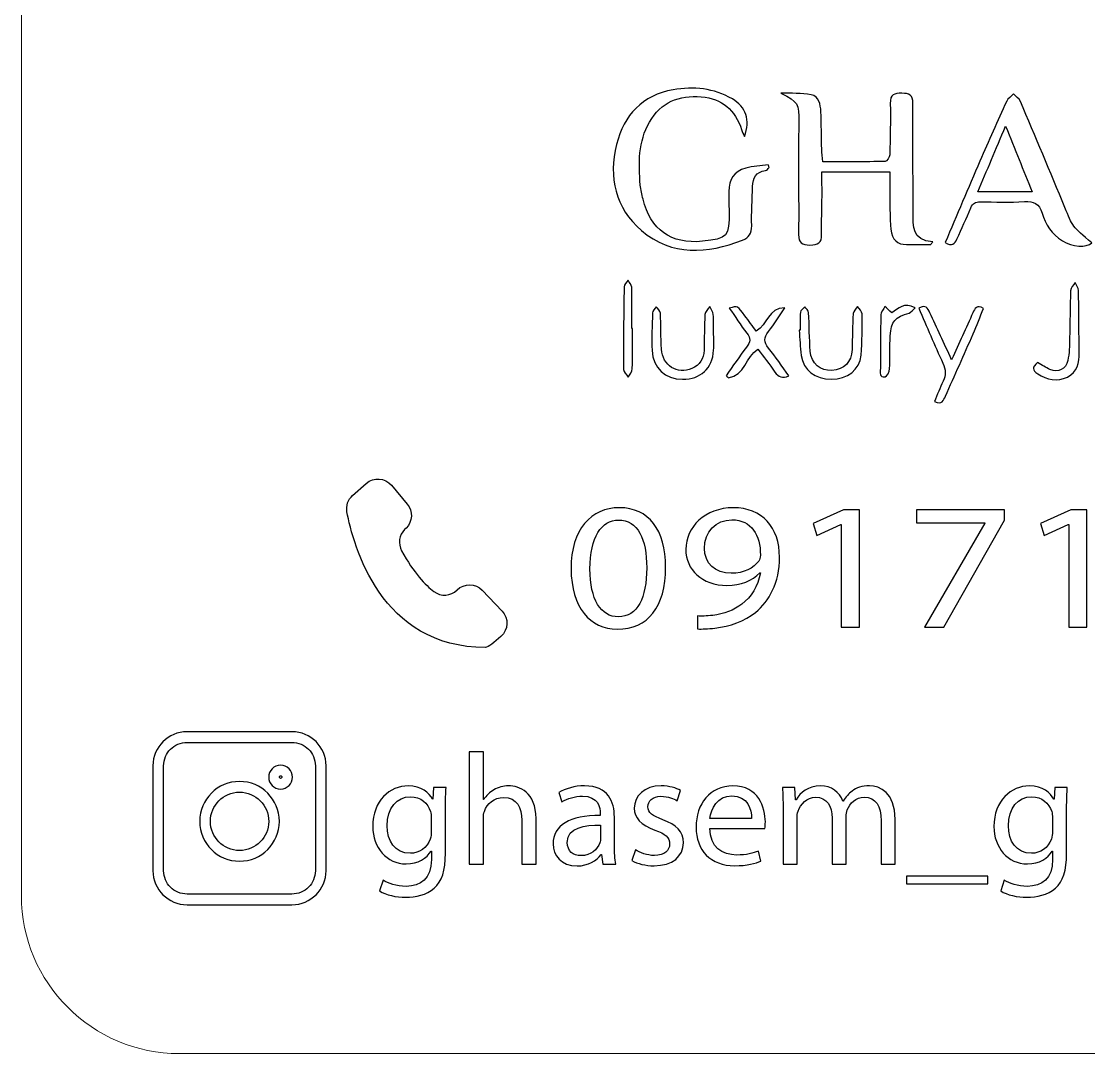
# Model space of a CAD drawing. Header units: millimetres. Extents: x -576 to 618, y 160 to 343.
# Drawn here: x -576.46 to -556.3, y 263.5 to 283 of the extents above; entities that cross this region are included whole.
import ezdxf

# ---------------------------------------------------------------- set-up
doc = ezdxf.new("R2010")
doc.units = ezdxf.units.MM
doc.header["$MEASUREMENT"] = 0
doc.layers.add('Layer 1', color=7, linetype='Continuous')

msp = doc.modelspace()

# ---------------------------------------------------------------- linework, layer by layer
at = {"layer": 'Layer 1', "color": 250, "lineweight": 18}
msp.add_open_spline([(-573.4783, 303.3001), (-573.4783, 303.3001), (-539.6483, 303.3001), (-539.6483, 303.3001), (-538.0043, 303.3001), (-536.6633, 301.9591), (-536.6633, 300.3151), (-536.6633, 300.3151), (-536.6633, 266.4851), (-536.6633, 266.4851), (-536.6633, 264.8411), (-538.0043, 263.5001), (-539.6483, 263.5001), (-539.6483, 263.5001), (-573.4783, 263.5001), (-573.4783, 263.5001), (-575.1223, 263.5001), (-576.4633, 264.8411), (-576.4633, 266.4851), (-576.4633, 266.4851), (-576.4633, 300.3151), (-576.4633, 300.3151), (-576.4633, 301.9591), (-575.1223, 303.3001), (-573.4783, 303.3001)], degree=3, knots=[0, 0, 0, 0, 0.125, 0.125, 0.125, 0.25, 0.25, 0.25, 0.375, 0.375, 0.375, 0.5, 0.5, 0.5, 0.625, 0.625, 0.625, 0.75, 0.75, 0.75, 0.875, 0.875, 0.875, 1, 1, 1, 1], dxfattribs=at)
at = {"layer": 'Layer 1', "color": 230}
for points, knots in [([(-562.802, 280.8265), (-562.8198, 280.87), (-562.8407, 280.9121), (-562.8551, 280.9566), (-562.9761, 281.3286), (-563.2245, 281.5452), (-563.6195, 281.5773), (-564.0382, 281.6116), (-564.3808, 281.4771), (-564.5961, 281.1002), (-564.8089, 280.7283), (-564.8046, 280.3196), (-564.7695, 279.9099), (-564.7617, 279.8203), (-564.7387, 279.7317), (-564.7178, 279.644), (-564.5826, 279.0684), (-564.1874, 278.7875), (-563.5974, 278.8465), (-563.1222, 278.8946), (-563.0828, 278.9389), (-563.0928, 279.4122), (-563.0953, 279.5367), (-563.0972, 279.6616), (-563.0956, 279.786), (-563.0934, 280.0269), (-563.0042, 280.1642), (-562.7789, 280.2287), (-562.642, 280.2678), (-562.4956, 280.2733), (-562.3537, 280.2939), (-562.3471, 280.2768), (-562.3406, 280.2602), (-562.334, 280.2431), (-562.358, 280.2222), (-562.3805, 280.1851), (-562.4067, 280.1826), (-562.5889, 280.1632), (-562.6394, 280.0366), (-562.647, 279.8852), (-562.6594, 279.6365), (-562.67, 279.3869), (-562.6647, 279.1376), (-562.6619, 278.9966), (-562.714, 278.9158), (-562.842, 278.8674), (-563.5088, 278.6141), (-564.1668, 278.5564), (-564.7474, 279.0524), (-565.2476, 279.4802), (-565.3702, 280.0547), (-565.2188, 280.6756), (-565.0828, 281.2321), (-564.7284, 281.6081), (-564.149, 281.709), (-563.7645, 281.776), (-563.3802, 281.7408), (-563.0311, 281.5352), (-562.7777, 281.3853), (-562.6847, 281.138), (-562.802, 280.8265)], [0, 0, 0, 0, 0.05, 0.05, 0.05, 0.1, 0.1, 0.1, 0.15, 0.15, 0.15, 0.2, 0.2, 0.2, 0.25, 0.25, 0.25, 0.3, 0.3, 0.3, 0.35, 0.35, 0.35, 0.4, 0.4, 0.4, 0.45, 0.45, 0.45, 0.5, 0.5, 0.5, 0.55, 0.55, 0.55, 0.6, 0.6, 0.6, 0.65, 0.65, 0.65, 0.7, 0.7, 0.7, 0.75, 0.75, 0.75, 0.8, 0.8, 0.8, 0.85, 0.85, 0.85, 0.9, 0.9, 0.9, 0.95, 0.95, 0.95, 1, 1, 1, 1]), ([(-559.2823, 278.7875), (-559.4564, 278.7875), (-559.6314, 278.776), (-559.804, 278.7913), (-559.9534, 278.8043), (-560.0373, 278.9345), (-560.0458, 279.1517), (-560.0564, 279.4234), (-560.0545, 279.6958), (-560.0573, 279.9682), (-560.0579, 280.029), (-560.0573, 280.0899), (-560.0573, 280.1601), (-560.0573, 280.1601), (-561.3375, 280.1601), (-561.3375, 280.1601), (-561.3375, 279.9494), (-561.3362, 279.7466), (-561.3378, 279.5442), (-561.3394, 279.357), (-561.3543, 279.1694), (-561.3437, 278.9828), (-561.3341, 278.8088), (-561.4139, 278.7776), (-561.5665, 278.7766), (-561.7169, 278.7753), (-561.7815, 278.8159), (-561.7796, 278.976), (-561.7746, 279.4746), (-561.7809, 279.9738), (-561.7815, 280.4727), (-561.7815, 280.6771), (-561.7771, 280.8811), (-561.7768, 281.0852), (-561.7762, 281.4611), (-561.7824, 281.4702), (-562.1135, 281.6478), (-561.9216, 281.639), (-561.7254, 281.6518), (-561.5391, 281.6147), (-561.3927, 281.5853), (-561.3646, 281.4312), (-561.3587, 281.2977), (-561.3481, 281.0596), (-561.3484, 280.8215), (-561.3419, 280.5835), (-561.3397, 280.5108), (-561.3303, 280.439), (-561.3231, 280.3497), (-560.9213, 280.3497), (-560.5313, 280.347), (-560.1416, 280.3554), (-560.1116, 280.356), (-560.0598, 280.4369), (-560.0583, 280.4818), (-560.0483, 280.8047), (-560.0401, 281.1282), (-560.0485, 281.4509), (-560.0532, 281.6243), (-559.9662, 281.6437), (-559.8283, 281.6437), (-559.6913, 281.6437), (-559.619, 281.611), (-559.6199, 281.4533), (-559.6233, 280.7673), (-559.6161, 280.0811), (-559.6158, 279.3947), (-559.6158, 279.1342), (-559.6433, 278.8621), (-559.2439, 278.8384), (-559.2567, 278.8212), (-559.2694, 278.8047), (-559.2823, 278.7875)], [0, 0, 0, 0, 0.0416667, 0.0416667, 0.0416667, 0.0833333, 0.0833333, 0.0833333, 0.125, 0.125, 0.125, 0.1666667, 0.1666667, 0.1666667, 0.2083333, 0.2083333, 0.2083333, 0.25, 0.25, 0.25, 0.2916667, 0.2916667, 0.2916667, 0.3333333, 0.3333333, 0.3333333, 0.375, 0.375, 0.375, 0.4166667, 0.4166667, 0.4166667, 0.4583333, 0.4583333, 0.4583333, 0.5, 0.5, 0.5, 0.5416667, 0.5416667, 0.5416667, 0.5833333, 0.5833333, 0.5833333, 0.625, 0.625, 0.625, 0.6666667, 0.6666667, 0.6666667, 0.7083333, 0.7083333, 0.7083333, 0.75, 0.75, 0.75, 0.7916667, 0.7916667, 0.7916667, 0.8333333, 0.8333333, 0.8333333, 0.875, 0.875, 0.875, 0.9166667, 0.9166667, 0.9166667, 0.9583333, 0.9583333, 0.9583333, 1, 1, 1, 1]), ([(-559.0095, 278.8221), (-558.7883, 279.3426), (-558.574, 279.853), (-558.3543, 280.361), (-558.1902, 280.7401), (-558.021, 281.1173), (-557.848, 281.4924), (-557.8229, 281.5467), (-557.7637, 281.585), (-557.7203, 281.6306), (-557.676, 281.5844), (-557.6136, 281.546), (-557.5899, 281.4908), (-557.306, 280.8247), (-557.0245, 280.1575), (-556.7493, 279.4877), (-556.6024, 279.1304), (-556.6083, 279.128), (-556.2364, 278.8147), (-556.3471, 278.7208), (-556.6077, 278.7429), (-556.7961, 278.8574), (-556.997, 278.9791), (-557.1138, 279.1666), (-557.179, 279.3804), (-557.2339, 279.561), (-557.3368, 279.6063), (-557.5141, 279.5965), (-557.7908, 279.5816), (-558.0692, 279.5894), (-558.3468, 279.5944), (-558.4389, 279.5959), (-558.4901, 279.566), (-558.5259, 279.4789), (-558.608, 279.2802), (-558.7016, 279.0864), (-558.7877, 278.8895), (-558.8279, 278.7975), (-558.881, 278.7492), (-559.0095, 278.8221)], [0, 0, 0, 0, 0.0769231, 0.0769231, 0.0769231, 0.1538462, 0.1538462, 0.1538462, 0.2307692, 0.2307692, 0.2307692, 0.3076923, 0.3076923, 0.3076923, 0.3846154, 0.3846154, 0.3846154, 0.4615385, 0.4615385, 0.4615385, 0.5384615, 0.5384615, 0.5384615, 0.6153846, 0.6153846, 0.6153846, 0.6923077, 0.6923077, 0.6923077, 0.7692308, 0.7692308, 0.7692308, 0.8461538, 0.8461538, 0.8461538, 0.9230769, 0.9230769, 0.9230769, 1, 1, 1, 1]), ([(-557.8676, 281.0237), (-558.0545, 280.5825), (-558.2214, 280.1879), (-558.3927, 279.7828), (-558.3927, 279.7828), (-557.3687, 279.7828), (-557.3687, 279.7828), (-557.5337, 280.1931), (-557.6907, 280.5838), (-557.8676, 281.0237)], [0, 0, 0, 0, 0.3333333, 0.3333333, 0.3333333, 0.6666667, 0.6666667, 0.6666667, 1, 1, 1, 1]), ([(-564.9171, 277.1994), (-564.9171, 276.9452), (-564.9124, 276.6905), (-564.9209, 276.4365), (-564.9227, 276.3835), (-564.9723, 276.3321), (-565.0001, 276.2799), (-565.0304, 276.3286), (-565.0862, 276.3773), (-565.0865, 276.4263), (-565.089, 276.946), (-565.0847, 277.4662), (-565.0753, 277.986), (-565.0747, 278.0278), (-565.0257, 278.069), (-564.9989, 278.1101), (-564.9758, 278.0665), (-564.9336, 278.0235), (-564.9324, 277.9794), (-564.9262, 277.7196), (-564.9295, 277.4593), (-564.9295, 277.1994), (-564.9295, 277.1994), (-564.9171, 277.1994), (-564.9171, 277.1994)], [0, 0, 0, 0, 0.125, 0.125, 0.125, 0.25, 0.25, 0.25, 0.375, 0.375, 0.375, 0.5, 0.5, 0.5, 0.625, 0.625, 0.625, 0.75, 0.75, 0.75, 0.875, 0.875, 0.875, 1, 1, 1, 1]), ([(-557.2636, 276.5547), (-557.1791, 276.5075), (-557.1083, 276.4595), (-557.0312, 276.4264), (-556.8739, 276.3588), (-556.7273, 276.4258), (-556.6927, 276.5943), (-556.6646, 276.7309), (-556.6624, 276.8739), (-556.6586, 277.0149), (-556.6505, 277.3144), (-556.6527, 277.6142), (-556.6405, 277.9138), (-556.6384, 277.9656), (-556.5847, 278.0159), (-556.5547, 278.0664), (-556.5329, 278.0161), (-556.4933, 277.9659), (-556.492, 277.9154), (-556.4836, 277.525), (-556.483, 277.1347), (-556.4787, 276.744), (-556.4764, 276.5534), (-556.5124, 276.3768), (-556.6992, 276.2826), (-556.8949, 276.1844), (-557.0833, 276.2308), (-557.2621, 276.3413), (-557.3681, 276.4071), (-557.3719, 276.4742), (-557.2636, 276.5547)], [0, 0, 0, 0, 0.1, 0.1, 0.1, 0.2, 0.2, 0.2, 0.3, 0.3, 0.3, 0.4, 0.4, 0.4, 0.5, 0.5, 0.5, 0.6, 0.6, 0.6, 0.7, 0.7, 0.7, 0.8, 0.8, 0.8, 0.9, 0.9, 0.9, 1, 1, 1, 1]), ([(-560.0156, 277.4925), (-559.8985, 277.5736), (-559.7846, 277.7078), (-559.5765, 277.5912), (-559.6202, 277.5522), (-559.6508, 277.5025), (-559.6917, 277.4917), (-559.9497, 277.4223), (-560.0342, 277.3316), (-560.0477, 277.0623), (-560.0583, 276.8535), (-560.0499, 276.6439), (-560.0617, 276.4352), (-560.0648, 276.3824), (-560.1075, 276.2931), (-560.1426, 276.2882), (-560.2605, 276.2701), (-560.2345, 276.3746), (-560.2345, 276.4408), (-560.2352, 276.7802), (-560.2349, 277.1194), (-560.2255, 277.4582), (-560.2239, 277.5113), (-560.1743, 277.5628), (-560.1469, 277.6149), (-560.1073, 277.5781), (-560.0679, 277.5413), (-560.0156, 277.4925)], [0, 0, 0, 0, 0.1111111, 0.1111111, 0.1111111, 0.2222222, 0.2222222, 0.2222222, 0.3333333, 0.3333333, 0.3333333, 0.4444444, 0.4444444, 0.4444444, 0.5555556, 0.5555556, 0.5555556, 0.6666667, 0.6666667, 0.6666667, 0.7777778, 0.7777778, 0.7777778, 0.8888889, 0.8888889, 0.8888889, 1, 1, 1, 1]), ([(-558.2847, 277.58), (-558.3502, 277.4187), (-558.4123, 277.2567), (-558.4819, 277.0976), (-558.6545, 276.7042), (-558.8298, 276.312), (-559.0052, 275.9198), (-559.0395, 275.8431), (-559.0719, 275.756), (-559.2108, 275.8184), (-559.1574, 275.9482), (-559.11, 276.0786), (-559.0501, 276.2037), (-558.9942, 276.3201), (-558.998, 276.4231), (-559.0526, 276.5419), (-559.2108, 276.8846), (-559.3568, 277.2328), (-559.5096, 277.5835), (-559.3824, 277.6558), (-559.3383, 277.585), (-559.2978, 277.4961), (-559.1671, 277.2097), (-559.0342, 276.9242), (-558.8884, 276.6091), (-558.7456, 276.9242), (-558.6161, 277.2106), (-558.4856, 277.4964), (-558.4497, 277.5744), (-558.4151, 277.6596), (-558.2847, 277.58)], [0, 0, 0, 0, 0.1, 0.1, 0.1, 0.2, 0.2, 0.2, 0.3, 0.3, 0.3, 0.4, 0.4, 0.4, 0.5, 0.5, 0.5, 0.6, 0.6, 0.6, 0.7, 0.7, 0.7, 0.8, 0.8, 0.8, 0.9, 0.9, 0.9, 1, 1, 1, 1]), ([(-563.3841, 277.1272), (-563.3841, 277.0142), (-563.3782, 276.9004), (-563.3851, 276.7881), (-563.406, 276.4458), (-563.6325, 276.2361), (-563.9704, 276.2398), (-564.304, 276.2439), (-564.5333, 276.4508), (-564.5474, 276.7815), (-564.5576, 277.0183), (-564.5474, 277.2564), (-564.538, 277.4939), (-564.5364, 277.5338), (-564.4949, 277.5721), (-564.4715, 277.6111), (-564.4428, 277.5705), (-564.3916, 277.5313), (-564.3895, 277.4892), (-564.3769, 277.2636), (-564.3854, 277.0364), (-564.3704, 276.8108), (-564.3495, 276.4973), (-564.0709, 276.3235), (-563.7957, 276.4433), (-563.6459, 276.5085), (-563.5695, 276.6261), (-563.5657, 276.7883), (-563.5598, 277.0149), (-563.562, 277.2411), (-563.5479, 277.467), (-563.5451, 277.5176), (-563.4902, 277.565), (-563.459, 277.6142), (-563.436, 277.5646), (-563.3972, 277.517), (-563.3929, 277.4661), (-563.3825, 277.354), (-563.3898, 277.2402), (-563.3898, 277.1272), (-563.3898, 277.1272), (-563.3841, 277.1272), (-563.3841, 277.1272)], [0, 0, 0, 0, 0.0714286, 0.0714286, 0.0714286, 0.1428571, 0.1428571, 0.1428571, 0.2142857, 0.2142857, 0.2142857, 0.2857143, 0.2857143, 0.2857143, 0.3571429, 0.3571429, 0.3571429, 0.4285714, 0.4285714, 0.4285714, 0.5, 0.5, 0.5, 0.5714286, 0.5714286, 0.5714286, 0.6428571, 0.6428571, 0.6428571, 0.7142857, 0.7142857, 0.7142857, 0.7857143, 0.7857143, 0.7857143, 0.8571429, 0.8571429, 0.8571429, 0.9285714, 0.9285714, 0.9285714, 1, 1, 1, 1]), ([(-561.9649, 276.3048), (-562.0862, 276.2524), (-562.1599, 276.2817), (-562.2251, 276.375), (-562.3284, 276.5229), (-562.4407, 276.6646), (-562.549, 276.8087), (-562.7767, 276.6696), (-562.7932, 276.3058), (-563.1055, 276.2693), (-563.12, 276.2814), (-563.1343, 276.2936), (-563.1483, 276.3054), (-563.0207, 276.4868), (-562.8996, 276.6733), (-562.763, 276.8471), (-562.6878, 276.9432), (-562.6813, 277.0143), (-562.7571, 277.1123), (-562.8735, 277.263), (-562.9764, 277.4246), (-563.0878, 277.5853), (-562.928, 277.6284), (-562.9284, 277.628), (-562.7942, 277.4415), (-562.7227, 277.3417), (-562.6488, 277.2437), (-562.5796, 277.1497), (-562.3648, 277.2745), (-562.3499, 277.5882), (-562.0407, 277.59), (-562.1424, 277.4393), (-562.2369, 277.2827), (-562.3486, 277.1397), (-562.436, 277.0278), (-562.4372, 276.9416), (-562.347, 276.8303), (-562.2129, 276.6643), (-562.095, 276.4855), (-561.9649, 276.3048)], [0, 0, 0, 0, 0.0769231, 0.0769231, 0.0769231, 0.1538462, 0.1538462, 0.1538462, 0.2307692, 0.2307692, 0.2307692, 0.3076923, 0.3076923, 0.3076923, 0.3846154, 0.3846154, 0.3846154, 0.4615385, 0.4615385, 0.4615385, 0.5384615, 0.5384615, 0.5384615, 0.6153846, 0.6153846, 0.6153846, 0.6923077, 0.6923077, 0.6923077, 0.7692308, 0.7692308, 0.7692308, 0.8461538, 0.8461538, 0.8461538, 0.9230769, 0.9230769, 0.9230769, 1, 1, 1, 1]), ([(-561.7502, 277.1662), (-561.7502, 277.2795), (-561.757, 277.3937), (-561.7461, 277.506), (-561.7427, 277.5428), (-561.6922, 277.5752), (-561.6634, 277.6096), (-561.6382, 277.5734), (-561.5932, 277.5382), (-561.5907, 277.5004), (-561.5758, 277.2576), (-561.5785, 277.0133), (-561.5589, 276.7706), (-561.5399, 276.5357), (-561.3733, 276.3971), (-561.1496, 276.4087), (-560.9199, 276.4202), (-560.7792, 276.5628), (-560.7695, 276.8014), (-560.7608, 277.028), (-560.7624, 277.2548), (-560.7483, 277.481), (-560.7455, 277.5272), (-560.6931, 277.5703), (-560.6638, 277.6146), (-560.6341, 277.5687), (-560.5792, 277.5225), (-560.5789, 277.4761), (-560.5774, 277.2162), (-560.5755, 276.9547), (-560.5995, 276.6964), (-560.6257, 276.4158), (-560.8572, 276.2402), (-561.1614, 276.2405), (-561.4697, 276.2408), (-561.6909, 276.4121), (-561.7296, 276.6923), (-561.7508, 276.8486), (-561.7555, 277.0074), (-561.7674, 277.1653), (-561.7617, 277.1656), (-561.7561, 277.1659), (-561.7502, 277.1662)], [0, 0, 0, 0, 0.0714286, 0.0714286, 0.0714286, 0.1428571, 0.1428571, 0.1428571, 0.2142857, 0.2142857, 0.2142857, 0.2857143, 0.2857143, 0.2857143, 0.3571429, 0.3571429, 0.3571429, 0.4285714, 0.4285714, 0.4285714, 0.5, 0.5, 0.5, 0.5714286, 0.5714286, 0.5714286, 0.6428571, 0.6428571, 0.6428571, 0.7142857, 0.7142857, 0.7142857, 0.7857143, 0.7857143, 0.7857143, 0.8571429, 0.8571429, 0.8571429, 0.9285714, 0.9285714, 0.9285714, 1, 1, 1, 1]), ([(-569.2219, 273.4016), (-569.2219, 273.4016), (-569.1926, 273.4304), (-569.1926, 273.4304), (-569.0687, 273.5527), (-569.0593, 273.7498), (-569.172, 273.8828), (-569.172, 273.8828), (-569.4715, 274.2381), (-569.4715, 274.2381), (-569.5923, 274.3811), (-569.8066, 274.3967), (-569.9467, 274.2734), (-569.9467, 274.2734), (-570.2044, 274.0463), (-570.2044, 274.0463), (-570.293, 273.9683), (-570.3333, 273.85), (-570.3114, 273.7337), (-570.195, 273.109), (-569.674, 271.172), (-567.6943, 271.172), (-567.6497, 271.172), (-567.5221, 271.2753), (-567.4016, 271.3824), (-567.2606, 271.5084), (-567.2512, 271.7253), (-567.3813, 271.8619), (-567.3813, 271.8619), (-567.7545, 272.2541), (-567.7545, 272.2541), (-567.8834, 272.3898), (-568.099, 272.3927), (-568.2316, 272.26), (-568.3498, 272.1417), (-568.5361, 272.1284), (-568.669, 272.2295), (-568.8291, 272.3511), (-569.0466, 272.5779), (-569.279, 272.9998), (-569.3514, 273.1312), (-569.3286, 273.2966), (-569.2219, 273.4016)], [0, 0, 0, 0, 0.0714286, 0.0714286, 0.0714286, 0.1428571, 0.1428571, 0.1428571, 0.2142857, 0.2142857, 0.2142857, 0.2857143, 0.2857143, 0.2857143, 0.3571429, 0.3571429, 0.3571429, 0.4285714, 0.4285714, 0.4285714, 0.5, 0.5, 0.5, 0.5714286, 0.5714286, 0.5714286, 0.6428571, 0.6428571, 0.6428571, 0.7142857, 0.7142857, 0.7142857, 0.7857143, 0.7857143, 0.7857143, 0.8571429, 0.8571429, 0.8571429, 0.9285714, 0.9285714, 0.9285714, 1, 1, 1, 1]), ([(-564.2921, 272.6904), (-564.2921, 271.9363), (-564.6241, 271.5197), (-565.2076, 271.5197), (-565.722, 271.5197), (-566.0705, 271.9259), (-566.0787, 272.6601), (-566.0787, 273.4039), (-565.6977, 273.8136), (-565.1629, 273.8136), (-564.6078, 273.8136), (-564.2921, 273.3971), (-564.2921, 272.6904)], [0, 0, 0, 0, 0.25, 0.25, 0.25, 0.5, 0.5, 0.5, 0.75, 0.75, 0.75, 1, 1, 1, 1]), ([(-563.6874, 271.769), (-563.6103, 271.7621), (-563.5211, 271.769), (-563.3997, 271.779), (-563.1932, 271.8034), (-562.9985, 271.8748), (-562.8487, 271.9943), (-562.6742, 272.1275), (-562.5488, 272.3219), (-562.5002, 272.5846), (-562.5002, 272.5846), (-562.5123, 272.5846), (-562.5123, 272.5846), (-562.6581, 272.4345), (-562.8686, 272.3459), (-563.1323, 272.3459), (-563.6063, 272.3459), (-563.9102, 272.6464), (-563.9102, 273.0251), (-563.9102, 273.4448), (-563.5495, 273.8136), (-563.0106, 273.8136), (-562.4718, 273.8136), (-562.1395, 273.4448), (-562.1395, 272.8785), (-562.1395, 272.3902), (-562.3342, 272.0489), (-562.5934, 271.8373), (-562.7959, 271.6701), (-563.0755, 271.5677), (-563.3592, 271.5403), (-563.4886, 271.5232), (-563.6022, 271.5197), (-563.6874, 271.5232), (-563.6874, 271.5232), (-563.6874, 271.769), (-563.6874, 271.769)], [0, 0, 0, 0, 0.0833333, 0.0833333, 0.0833333, 0.1666667, 0.1666667, 0.1666667, 0.25, 0.25, 0.25, 0.3333333, 0.3333333, 0.3333333, 0.4166667, 0.4166667, 0.4166667, 0.5, 0.5, 0.5, 0.5833333, 0.5833333, 0.5833333, 0.6666667, 0.6666667, 0.6666667, 0.75, 0.75, 0.75, 0.8333333, 0.8333333, 0.8333333, 0.9166667, 0.9166667, 0.9166667, 1, 1, 1, 1]), ([(-560.9719, 273.4961), (-560.9719, 273.4961), (-560.98, 273.4961), (-560.98, 273.4961), (-560.98, 273.4961), (-561.4377, 273.288), (-561.4377, 273.288), (-561.4377, 273.288), (-561.5067, 273.5167), (-561.5067, 273.5167), (-561.5067, 273.5167), (-560.9314, 273.776), (-560.9314, 273.776), (-560.9314, 273.776), (-560.6275, 273.776), (-560.6275, 273.776), (-560.6275, 273.776), (-560.6275, 271.5573), (-560.6275, 271.5573), (-560.6275, 271.5573), (-560.9719, 271.5573), (-560.9719, 271.5573), (-560.9719, 271.5573), (-560.9719, 273.4961), (-560.9719, 273.4961)], [0, 0, 0, 0, 0.125, 0.125, 0.125, 0.25, 0.25, 0.25, 0.375, 0.375, 0.375, 0.5, 0.5, 0.5, 0.625, 0.625, 0.625, 0.75, 0.75, 0.75, 0.875, 0.875, 0.875, 1, 1, 1, 1]), ([(-557.8876, 273.7761), (-557.8876, 273.7761), (-557.8876, 273.578), (-557.8876, 273.578), (-557.8876, 273.578), (-559.0343, 271.5574), (-559.0343, 271.5574), (-559.0343, 271.5574), (-559.4028, 271.5574), (-559.4028, 271.5574), (-559.4028, 271.5574), (-558.2603, 273.5203), (-558.2603, 273.5203), (-558.2603, 273.5203), (-558.2603, 273.5269), (-558.2603, 273.5269), (-558.2603, 273.5269), (-559.5488, 273.5269), (-559.5488, 273.5269), (-559.5488, 273.5269), (-559.5488, 273.7761), (-559.5488, 273.7761), (-559.5488, 273.7761), (-557.8876, 273.7761), (-557.8876, 273.7761)], [0, 0, 0, 0, 0.125, 0.125, 0.125, 0.25, 0.25, 0.25, 0.375, 0.375, 0.375, 0.5, 0.5, 0.5, 0.625, 0.625, 0.625, 0.75, 0.75, 0.75, 0.875, 0.875, 0.875, 1, 1, 1, 1]), ([(-556.6754, 273.4961), (-556.6754, 273.4961), (-556.6836, 273.4961), (-556.6836, 273.4961), (-556.6836, 273.4961), (-557.1413, 273.288), (-557.1413, 273.288), (-557.1413, 273.288), (-557.2101, 273.5167), (-557.2101, 273.5167), (-557.2101, 273.5167), (-556.6348, 273.776), (-556.6348, 273.776), (-556.6348, 273.776), (-556.3309, 273.776), (-556.3309, 273.776), (-556.3309, 273.776), (-556.3309, 271.5573), (-556.3309, 271.5573), (-556.3309, 271.5573), (-556.6754, 271.5573), (-556.6754, 271.5573), (-556.6754, 271.5573), (-556.6754, 273.4961), (-556.6754, 273.4961)], [0, 0, 0, 0, 0.125, 0.125, 0.125, 0.25, 0.25, 0.25, 0.375, 0.375, 0.375, 0.5, 0.5, 0.5, 0.625, 0.625, 0.625, 0.75, 0.75, 0.75, 0.875, 0.875, 0.875, 1, 1, 1, 1]), ([(-565.722, 272.6564), (-565.722, 272.0795), (-565.5115, 271.7521), (-565.1872, 271.7521), (-564.8228, 271.7521), (-564.6484, 272.1103), (-564.6484, 272.6769), (-564.6484, 273.223), (-564.8144, 273.5814), (-565.1832, 273.5814), (-565.4952, 273.5814), (-565.722, 273.2607), (-565.722, 272.6564)], [0, 0, 0, 0, 0.25, 0.25, 0.25, 0.5, 0.5, 0.5, 0.75, 0.75, 0.75, 1, 1, 1, 1]), ([(-563.5575, 273.0457), (-563.5575, 272.769), (-563.3592, 272.5746), (-563.0512, 272.5746), (-562.8121, 272.5746), (-562.6256, 272.6736), (-562.5326, 272.8064), (-562.5123, 272.8339), (-562.5002, 272.8682), (-562.5002, 272.916), (-562.5002, 273.2947), (-562.6661, 273.5852), (-563.039, 273.5852), (-563.3429, 273.5852), (-563.5575, 273.3596), (-563.5575, 273.0457)], [0, 0, 0, 0, 0.2, 0.2, 0.2, 0.4, 0.4, 0.4, 0.6, 0.6, 0.6, 0.8, 0.8, 0.8, 1, 1, 1, 1]), ([(-571.3515, 266.3125), (-571.3515, 266.3125), (-573.3324, 266.3125), (-573.3324, 266.3125), (-573.5101, 266.3125), (-573.6713, 266.3848), (-573.7878, 266.5012), (-573.9048, 266.6178), (-573.977, 266.779), (-573.977, 266.9569), (-573.977, 266.9569), (-573.977, 268.9382), (-573.977, 268.9382), (-573.977, 269.116), (-573.9049, 269.277), (-573.7883, 269.3937), (-573.6712, 269.5107), (-573.5101, 269.5829), (-573.3324, 269.5829), (-573.3324, 269.5829), (-571.3515, 269.5829), (-571.3515, 269.5829), (-571.1737, 269.5829), (-571.0126, 269.5107), (-570.896, 269.3941), (-570.779, 269.277), (-570.7068, 269.116), (-570.7068, 268.9382), (-570.7068, 268.9382), (-570.7068, 266.9569), (-570.7068, 266.9569), (-570.7068, 266.779), (-570.7791, 266.6178), (-570.8956, 266.5012), (-571.0126, 266.3848), (-571.1737, 266.3125), (-571.3515, 266.3125)], [0, 0, 0, 0, 0.0833333, 0.0833333, 0.0833333, 0.1666667, 0.1666667, 0.1666667, 0.25, 0.25, 0.25, 0.3333333, 0.3333333, 0.3333333, 0.4166667, 0.4166667, 0.4166667, 0.5, 0.5, 0.5, 0.5833333, 0.5833333, 0.5833333, 0.6666667, 0.6666667, 0.6666667, 0.75, 0.75, 0.75, 0.8333333, 0.8333333, 0.8333333, 0.9166667, 0.9166667, 0.9166667, 1, 1, 1, 1]), ([(-573.3324, 266.5142), (-573.3324, 266.5142), (-571.3515, 266.5142), (-571.3515, 266.5142), (-571.2289, 266.5142), (-571.118, 266.5637), (-571.038, 266.6436), (-570.9581, 266.7239), (-570.9085, 266.8346), (-570.9085, 266.9569), (-570.9085, 266.9569), (-570.9085, 268.9382), (-570.9085, 268.9382), (-570.9085, 269.0608), (-570.958, 269.1717), (-571.0379, 269.2517), (-571.118, 269.3317), (-571.2289, 269.3812), (-571.3515, 269.3812), (-571.3515, 269.3812), (-573.3324, 269.3812), (-573.3324, 269.3812), (-573.455, 269.3812), (-573.5659, 269.3317), (-573.6459, 269.2517), (-573.7259, 269.1717), (-573.7754, 269.0608), (-573.7754, 268.9382), (-573.7754, 268.9382), (-573.7754, 266.9569), (-573.7754, 266.9569), (-573.7754, 266.8346), (-573.7258, 266.7239), (-573.6456, 266.6438), (-573.5659, 266.5637), (-573.455, 266.5142), (-573.3324, 266.5142)], [0, 0, 0, 0, 0.0833333, 0.0833333, 0.0833333, 0.1666667, 0.1666667, 0.1666667, 0.25, 0.25, 0.25, 0.3333333, 0.3333333, 0.3333333, 0.4166667, 0.4166667, 0.4166667, 0.5, 0.5, 0.5, 0.5833333, 0.5833333, 0.5833333, 0.6666667, 0.6666667, 0.6666667, 0.75, 0.75, 0.75, 0.8333333, 0.8333333, 0.8333333, 0.9166667, 0.9166667, 0.9166667, 1, 1, 1, 1]), ([(-568.0037, 269.2023), (-568.0037, 269.2023), (-567.7338, 269.2023), (-567.7338, 269.2023), (-567.7338, 269.2023), (-567.7338, 268.299), (-567.7338, 268.299), (-567.7338, 268.299), (-567.7279, 268.299), (-567.7279, 268.299), (-567.6848, 268.3742), (-567.6174, 268.4401), (-567.5347, 268.4847), (-567.4549, 268.5296), (-567.36, 268.5592), (-567.2586, 268.5592), (-567.0593, 268.5592), (-566.7403, 268.4401), (-566.7403, 267.9405), (-566.7403, 267.9405), (-566.7403, 267.0794), (-566.7403, 267.0794), (-566.7403, 267.0794), (-567.0103, 267.0794), (-567.0103, 267.0794), (-567.0103, 267.0794), (-567.0103, 267.9106), (-567.0103, 267.9106), (-567.0103, 268.1436), (-567.0992, 268.3411), (-567.3538, 268.3411), (-567.5285, 268.3411), (-567.6664, 268.2214), (-567.7154, 268.0778), (-567.7306, 268.0423), (-567.7338, 268.0032), (-567.7338, 267.9524), (-567.7338, 267.9524), (-567.7338, 267.0794), (-567.7338, 267.0794), (-567.7338, 267.0794), (-568.0037, 267.0794), (-568.0037, 267.0794), (-568.0037, 267.0794), (-568.0037, 269.2023), (-568.0037, 269.2023)], [0, 0, 0, 0, 0.0666667, 0.0666667, 0.0666667, 0.1333333, 0.1333333, 0.1333333, 0.2, 0.2, 0.2, 0.2666667, 0.2666667, 0.2666667, 0.3333333, 0.3333333, 0.3333333, 0.4, 0.4, 0.4, 0.4666667, 0.4666667, 0.4666667, 0.5333333, 0.5333333, 0.5333333, 0.6, 0.6, 0.6, 0.6666667, 0.6666667, 0.6666667, 0.7333333, 0.7333333, 0.7333333, 0.8, 0.8, 0.8, 0.8666667, 0.8666667, 0.8666667, 0.9333333, 0.9333333, 0.9333333, 1, 1, 1, 1]), ([(-571.3401, 268.7245), (-571.3401, 268.6624), (-571.3653, 268.6061), (-571.406, 268.5654), (-571.4466, 268.5247), (-571.503, 268.4995), (-571.5651, 268.4995), (-571.6272, 268.4995), (-571.6835, 268.5247), (-571.7242, 268.5654), (-571.7649, 268.6061), (-571.7901, 268.6624), (-571.7901, 268.7245), (-571.7901, 268.7866), (-571.7649, 268.8429), (-571.7242, 268.8836), (-571.6835, 268.9243), (-571.6272, 268.9495), (-571.5651, 268.9495), (-571.503, 268.9495), (-571.4466, 268.9243), (-571.406, 268.8836), (-571.3653, 268.8429), (-571.3401, 268.7866), (-571.3401, 268.7245)], [0, 0, 0, 0, 0.125, 0.125, 0.125, 0.25, 0.25, 0.25, 0.375, 0.375, 0.375, 0.5, 0.5, 0.5, 0.625, 0.625, 0.625, 0.75, 0.75, 0.75, 0.875, 0.875, 0.875, 1, 1, 1, 1]), ([(-571.5885, 267.8887), (-571.5885, 267.6814), (-571.6729, 267.4932), (-571.8093, 267.3569), (-571.9452, 267.2204), (-572.1334, 267.1361), (-572.3412, 267.1361), (-572.5489, 267.1361), (-572.7372, 267.2205), (-572.8733, 267.3565), (-573.0095, 267.4927), (-573.0937, 267.681), (-573.0937, 267.8887), (-573.0937, 268.0963), (-573.0094, 268.2844), (-572.8733, 268.4207), (-572.7371, 268.5574), (-572.5489, 268.6416), (-572.3412, 268.6416), (-572.1337, 268.6416), (-571.9454, 268.5572), (-571.809, 268.4207), (-571.6728, 268.2844), (-571.5885, 268.0963), (-571.5885, 267.8887)], [0, 0, 0, 0, 0.125, 0.125, 0.125, 0.25, 0.25, 0.25, 0.375, 0.375, 0.375, 0.5, 0.5, 0.5, 0.625, 0.625, 0.625, 0.75, 0.75, 0.75, 0.875, 0.875, 0.875, 1, 1, 1, 1]), ([(-571.5485, 268.708), (-571.5444, 268.7121), (-571.5417, 268.7181), (-571.5417, 268.7245), (-571.5417, 268.731), (-571.5444, 268.7369), (-571.5485, 268.7411), (-571.5527, 268.7452), (-571.5586, 268.7479), (-571.5651, 268.7479), (-571.5715, 268.7479), (-571.5775, 268.7452), (-571.5816, 268.7411), (-571.5858, 268.7369), (-571.5884, 268.731), (-571.5884, 268.7245), (-571.5884, 268.7181), (-571.5858, 268.7121), (-571.5816, 268.708), (-571.5775, 268.7038), (-571.5715, 268.7012), (-571.5651, 268.7012), (-571.5586, 268.7012), (-571.5527, 268.7038), (-571.5485, 268.708)], [0, 0, 0, 0, 0.125, 0.125, 0.125, 0.25, 0.25, 0.25, 0.375, 0.375, 0.375, 0.5, 0.5, 0.5, 0.625, 0.625, 0.625, 0.75, 0.75, 0.75, 0.875, 0.875, 0.875, 1, 1, 1, 1]), ([(-571.9513, 267.4992), (-571.8517, 267.5985), (-571.7902, 267.7364), (-571.7902, 267.8887), (-571.7902, 268.0412), (-571.8519, 268.1793), (-571.9516, 268.279), (-572.0509, 268.3784), (-572.1888, 268.44), (-572.3412, 268.44), (-572.4933, 268.44), (-572.6311, 268.3783), (-572.7308, 268.2786), (-572.8304, 268.1792), (-572.8921, 268.0412), (-572.8921, 267.8887), (-572.8921, 267.7367), (-572.8304, 267.5988), (-572.7307, 267.4991), (-572.6311, 267.3995), (-572.4933, 267.3378), (-572.3412, 267.3378), (-572.189, 267.3378), (-572.0512, 267.3995), (-571.9513, 267.4992)], [0, 0, 0, 0, 0.125, 0.125, 0.125, 0.25, 0.25, 0.25, 0.375, 0.375, 0.375, 0.5, 0.5, 0.5, 0.625, 0.625, 0.625, 0.75, 0.75, 0.75, 0.875, 0.875, 0.875, 1, 1, 1, 1]), ([(-568.4394, 268.5265), (-568.4454, 268.4219), (-568.4516, 268.3052), (-568.4516, 268.1289), (-568.4516, 268.1289), (-568.4516, 267.2887), (-568.4516, 267.2887), (-568.4516, 266.957), (-568.519, 266.7533), (-568.6631, 266.6278), (-568.8073, 266.4965), (-569.0157, 266.4544), (-569.2029, 266.4544), (-569.3808, 266.4544), (-569.5768, 266.4965), (-569.6965, 266.5742), (-569.6965, 266.5742), (-569.6288, 266.7745), (-569.6288, 266.7745), (-569.5308, 266.7146), (-569.3777, 266.6609), (-569.1935, 266.6609), (-568.9178, 266.6609), (-568.7152, 266.8013), (-568.7152, 267.1664), (-568.7152, 267.1664), (-568.7152, 267.3274), (-568.7152, 267.3274), (-568.7152, 267.3274), (-568.7215, 267.3274), (-568.7215, 267.3274), (-568.8042, 267.1932), (-568.9636, 267.0855), (-569.1935, 267.0855), (-569.5617, 267.0855), (-569.8251, 267.3904), (-569.8251, 267.7911), (-569.8251, 268.2815), (-569.4972, 268.5595), (-569.1567, 268.5595), (-568.8994, 268.5595), (-568.7583, 268.4279), (-568.6937, 268.3084), (-568.6937, 268.3084), (-568.6878, 268.3084), (-568.6878, 268.3084), (-568.6878, 268.3084), (-568.6753, 268.5265), (-568.6753, 268.5265), (-568.6753, 268.5265), (-568.4394, 268.5265), (-568.4394, 268.5265)], [0, 0, 0, 0, 0.0588235, 0.0588235, 0.0588235, 0.1176471, 0.1176471, 0.1176471, 0.1764706, 0.1764706, 0.1764706, 0.2352941, 0.2352941, 0.2352941, 0.2941176, 0.2941176, 0.2941176, 0.3529412, 0.3529412, 0.3529412, 0.4117647, 0.4117647, 0.4117647, 0.4705882, 0.4705882, 0.4705882, 0.5294118, 0.5294118, 0.5294118, 0.5882353, 0.5882353, 0.5882353, 0.6470588, 0.6470588, 0.6470588, 0.7058824, 0.7058824, 0.7058824, 0.7647059, 0.7647059, 0.7647059, 0.8235294, 0.8235294, 0.8235294, 0.8823529, 0.8823529, 0.8823529, 0.9411765, 0.9411765, 0.9411765, 1, 1, 1, 1]), ([(-565.48, 267.0794), (-565.48, 267.0794), (-565.5015, 267.262), (-565.5015, 267.262), (-565.5015, 267.262), (-565.5109, 267.262), (-565.5109, 267.262), (-565.5936, 267.1484), (-565.753, 267.0465), (-565.9645, 267.0465), (-566.265, 267.0465), (-566.4182, 267.2526), (-566.4182, 267.4621), (-566.4182, 267.8118), (-566.0993, 268.0033), (-565.5262, 268.0002), (-565.5262, 268.0002), (-565.5262, 268.0302), (-565.5262, 268.0302), (-565.5262, 268.1497), (-565.5599, 268.365), (-565.8634, 268.365), (-566.0014, 268.365), (-566.1452, 268.3232), (-566.2497, 268.2573), (-566.2497, 268.2573), (-566.3109, 268.4308), (-566.3109, 268.4308), (-566.1883, 268.5085), (-566.0104, 268.5594), (-565.8235, 268.5594), (-565.3699, 268.5594), (-565.2594, 268.2573), (-565.2594, 267.9675), (-565.2594, 267.9675), (-565.2594, 267.4261), (-565.2594, 267.4261), (-565.2594, 267.3007), (-565.2531, 267.1781), (-565.2347, 267.0794), (-565.2347, 267.0794), (-565.48, 267.0794), (-565.48, 267.0794)], [0, 0, 0, 0, 0.0714286, 0.0714286, 0.0714286, 0.1428571, 0.1428571, 0.1428571, 0.2142857, 0.2142857, 0.2142857, 0.2857143, 0.2857143, 0.2857143, 0.3571429, 0.3571429, 0.3571429, 0.4285714, 0.4285714, 0.4285714, 0.5, 0.5, 0.5, 0.5714286, 0.5714286, 0.5714286, 0.6428571, 0.6428571, 0.6428571, 0.7142857, 0.7142857, 0.7142857, 0.7857143, 0.7857143, 0.7857143, 0.8571429, 0.8571429, 0.8571429, 0.9285714, 0.9285714, 0.9285714, 1, 1, 1, 1]), ([(-564.8605, 267.3485), (-564.7809, 267.2976), (-564.6395, 267.244), (-564.5047, 267.244), (-564.3085, 267.244), (-564.2168, 267.3397), (-564.2168, 267.459), (-564.2168, 267.5847), (-564.2932, 267.6536), (-564.4925, 267.7251), (-564.7594, 267.818), (-564.885, 267.9616), (-564.885, 268.1351), (-564.885, 268.3682), (-564.692, 268.5594), (-564.373, 268.5594), (-564.2227, 268.5594), (-564.091, 268.5176), (-564.0083, 268.4699), (-564.0083, 268.4699), (-564.0754, 268.2783), (-564.0754, 268.2783), (-564.1338, 268.3145), (-564.2411, 268.3622), (-564.3793, 268.3622), (-564.5384, 268.3622), (-564.6273, 268.2724), (-564.6273, 268.1647), (-564.6273, 268.0449), (-564.5384, 267.9916), (-564.3453, 267.9195), (-564.0879, 267.8237), (-563.9562, 267.6983), (-563.9562, 267.4833), (-563.9562, 267.229), (-564.1584, 267.0496), (-564.511, 267.0496), (-564.6736, 267.0496), (-564.8236, 267.0883), (-564.9278, 267.1482), (-564.9278, 267.1482), (-564.8605, 267.3485), (-564.8605, 267.3485)], [0, 0, 0, 0, 0.0714286, 0.0714286, 0.0714286, 0.1428571, 0.1428571, 0.1428571, 0.2142857, 0.2142857, 0.2142857, 0.2857143, 0.2857143, 0.2857143, 0.3571429, 0.3571429, 0.3571429, 0.4285714, 0.4285714, 0.4285714, 0.5, 0.5, 0.5, 0.5714286, 0.5714286, 0.5714286, 0.6428571, 0.6428571, 0.6428571, 0.7142857, 0.7142857, 0.7142857, 0.7857143, 0.7857143, 0.7857143, 0.8571429, 0.8571429, 0.8571429, 0.9285714, 0.9285714, 0.9285714, 1, 1, 1, 1]), ([(-563.459, 267.7552), (-563.4531, 267.3994), (-563.2201, 267.2528), (-562.9501, 267.2528), (-562.7571, 267.2528), (-562.6403, 267.2859), (-562.5392, 267.3274), (-562.5392, 267.3274), (-562.4931, 267.1392), (-562.4931, 267.1392), (-562.5882, 267.0974), (-562.7508, 267.0496), (-562.9867, 267.0496), (-563.4437, 267.0496), (-563.7164, 267.3423), (-563.7164, 267.7791), (-563.7164, 268.2157), (-563.4531, 268.5595), (-563.0207, 268.5595), (-562.5361, 268.5595), (-562.4075, 268.1439), (-562.4075, 267.8777), (-562.4075, 267.8238), (-562.4135, 267.782), (-562.4166, 267.7552), (-562.4166, 267.7552), (-563.459, 267.7552), (-563.459, 267.7552)], [0, 0, 0, 0, 0.1111111, 0.1111111, 0.1111111, 0.2222222, 0.2222222, 0.2222222, 0.3333333, 0.3333333, 0.3333333, 0.4444444, 0.4444444, 0.4444444, 0.5555556, 0.5555556, 0.5555556, 0.6666667, 0.6666667, 0.6666667, 0.7777778, 0.7777778, 0.7777778, 0.8888889, 0.8888889, 0.8888889, 1, 1, 1, 1]), ([(-562.073, 268.1349), (-562.073, 268.2844), (-562.0761, 268.407), (-562.0852, 268.5265), (-562.0852, 268.5265), (-561.8494, 268.5265), (-561.8494, 268.5265), (-561.8494, 268.5265), (-561.8368, 268.2934), (-561.8368, 268.2934), (-561.8368, 268.2934), (-561.8278, 268.2934), (-561.8278, 268.2934), (-561.7448, 268.4307), (-561.6068, 268.5593), (-561.3617, 268.5593), (-561.1595, 268.5593), (-561.006, 268.4401), (-560.9417, 268.2694), (-560.9417, 268.2694), (-560.9355, 268.2694), (-560.9355, 268.2694), (-560.8896, 268.35), (-560.8312, 268.4129), (-560.7701, 268.4579), (-560.6812, 268.5234), (-560.5828, 268.5593), (-560.4419, 268.5593), (-560.2456, 268.5593), (-559.9544, 268.4338), (-559.9544, 267.9318), (-559.9544, 267.9318), (-559.9544, 267.0794), (-559.9544, 267.0794), (-559.9544, 267.0794), (-560.2181, 267.0794), (-560.2181, 267.0794), (-560.2181, 267.0794), (-560.2181, 267.8987), (-560.2181, 267.8987), (-560.2181, 268.1768), (-560.3224, 268.3443), (-560.5398, 268.3443), (-560.6933, 268.3443), (-560.8128, 268.2336), (-560.8587, 268.105), (-560.8712, 268.0691), (-560.8802, 268.0214), (-560.8802, 267.9733), (-560.8802, 267.9733), (-560.8802, 267.0794), (-560.8802, 267.0794), (-560.8802, 267.0794), (-561.1438, 267.0794), (-561.1438, 267.0794), (-561.1438, 267.0794), (-561.1438, 267.9465), (-561.1438, 267.9465), (-561.1438, 268.1768), (-561.2481, 268.3443), (-561.4537, 268.3443), (-561.6225, 268.3443), (-561.7448, 268.2126), (-561.7879, 268.081), (-561.8031, 268.0423), (-561.8094, 267.9973), (-561.8094, 267.9524), (-561.8094, 267.9524), (-561.8094, 267.0794), (-561.8094, 267.0794), (-561.8094, 267.0794), (-562.073, 267.0794), (-562.073, 267.0794), (-562.073, 267.0794), (-562.073, 268.1349), (-562.073, 268.1349)], [0, 0, 0, 0, 0.04, 0.04, 0.04, 0.08, 0.08, 0.08, 0.12, 0.12, 0.12, 0.16, 0.16, 0.16, 0.2, 0.2, 0.2, 0.24, 0.24, 0.24, 0.28, 0.28, 0.28, 0.32, 0.32, 0.32, 0.36, 0.36, 0.36, 0.4, 0.4, 0.4, 0.44, 0.44, 0.44, 0.48, 0.48, 0.48, 0.52, 0.52, 0.52, 0.56, 0.56, 0.56, 0.6, 0.6, 0.6, 0.64, 0.64, 0.64, 0.68, 0.68, 0.68, 0.72, 0.72, 0.72, 0.76, 0.76, 0.76, 0.8, 0.8, 0.8, 0.84, 0.84, 0.84, 0.88, 0.88, 0.88, 0.92, 0.92, 0.92, 0.96, 0.96, 0.96, 1, 1, 1, 1]), ([(-556.7036, 268.5265), (-556.7095, 268.4219), (-556.7158, 268.3052), (-556.7158, 268.1289), (-556.7158, 268.1289), (-556.7158, 267.2887), (-556.7158, 267.2887), (-556.7158, 266.957), (-556.7832, 266.7533), (-556.9273, 266.6278), (-557.0715, 266.4965), (-557.2799, 266.4544), (-557.4671, 266.4544), (-557.645, 266.4544), (-557.8409, 266.4965), (-557.9607, 266.5742), (-557.9607, 266.5742), (-557.893, 266.7745), (-557.893, 266.7745), (-557.7951, 266.7146), (-557.6418, 266.6609), (-557.4577, 266.6609), (-557.182, 266.6609), (-556.9794, 266.8013), (-556.9794, 267.1664), (-556.9794, 267.1664), (-556.9794, 267.3274), (-556.9794, 267.3274), (-556.9794, 267.3274), (-556.9857, 267.3274), (-556.9857, 267.3274), (-557.0683, 267.1932), (-557.2278, 267.0855), (-557.4577, 267.0855), (-557.8259, 267.0855), (-558.0892, 267.3904), (-558.0892, 267.7911), (-558.0892, 268.2815), (-557.7614, 268.5595), (-557.4209, 268.5595), (-557.1635, 268.5595), (-557.0225, 268.4279), (-556.9579, 268.3084), (-556.9579, 268.3084), (-556.952, 268.3084), (-556.952, 268.3084), (-556.952, 268.3084), (-556.9395, 268.5265), (-556.9395, 268.5265), (-556.9395, 268.5265), (-556.7036, 268.5265), (-556.7036, 268.5265)], [0, 0, 0, 0, 0.0588235, 0.0588235, 0.0588235, 0.1176471, 0.1176471, 0.1176471, 0.1764706, 0.1764706, 0.1764706, 0.2352941, 0.2352941, 0.2352941, 0.2941176, 0.2941176, 0.2941176, 0.3529412, 0.3529412, 0.3529412, 0.4117647, 0.4117647, 0.4117647, 0.4705882, 0.4705882, 0.4705882, 0.5294118, 0.5294118, 0.5294118, 0.5882353, 0.5882353, 0.5882353, 0.6470588, 0.6470588, 0.6470588, 0.7058824, 0.7058824, 0.7058824, 0.7647059, 0.7647059, 0.7647059, 0.8235294, 0.8235294, 0.8235294, 0.8823529, 0.8823529, 0.8823529, 0.9411765, 0.9411765, 0.9411765, 1, 1, 1, 1]), ([(-568.7184, 267.9555), (-568.7184, 268.0004), (-568.7215, 268.0394), (-568.7336, 268.0752), (-568.783, 268.2275), (-568.9147, 268.353), (-569.1109, 268.353), (-569.3683, 268.353), (-569.5523, 268.1408), (-569.5523, 267.806), (-569.5523, 267.5218), (-569.4051, 267.2859), (-569.114, 267.2859), (-568.9484, 267.2859), (-568.7979, 267.3876), (-568.7399, 267.5548), (-568.7246, 267.5995), (-568.7184, 267.6504), (-568.7184, 267.6953), (-568.7184, 267.6953), (-568.7184, 267.9555), (-568.7184, 267.9555)], [0, 0, 0, 0, 0.1428571, 0.1428571, 0.1428571, 0.2857143, 0.2857143, 0.2857143, 0.4285714, 0.4285714, 0.4285714, 0.5714286, 0.5714286, 0.5714286, 0.7142857, 0.7142857, 0.7142857, 0.8571429, 0.8571429, 0.8571429, 1, 1, 1, 1]), ([(-562.6681, 267.9435), (-562.665, 268.1108), (-562.7386, 268.371), (-563.0422, 268.371), (-563.3149, 268.371), (-563.4347, 268.1258), (-563.456, 267.9435), (-563.456, 267.9435), (-562.6681, 267.9435), (-562.6681, 267.9435)], [0, 0, 0, 0, 0.3333333, 0.3333333, 0.3333333, 0.6666667, 0.6666667, 0.6666667, 1, 1, 1, 1]), ([(-556.9825, 267.9555), (-556.9825, 268.0004), (-556.9857, 268.0394), (-556.9978, 268.0752), (-557.0472, 268.2275), (-557.1788, 268.353), (-557.375, 268.353), (-557.6325, 268.353), (-557.8166, 268.1408), (-557.8166, 267.806), (-557.8166, 267.5218), (-557.6693, 267.2859), (-557.3781, 267.2859), (-557.2125, 267.2859), (-557.0621, 267.3876), (-557.0041, 267.5548), (-556.9888, 267.5995), (-556.9825, 267.6504), (-556.9825, 267.6953), (-556.9825, 267.6953), (-556.9825, 267.9555), (-556.9825, 267.9555)], [0, 0, 0, 0, 0.1428571, 0.1428571, 0.1428571, 0.2857143, 0.2857143, 0.2857143, 0.4285714, 0.4285714, 0.4285714, 0.5714286, 0.5714286, 0.5714286, 0.7142857, 0.7142857, 0.7142857, 0.8571429, 0.8571429, 0.8571429, 1, 1, 1, 1]), ([(-565.5199, 267.818), (-565.8141, 267.824), (-566.1486, 267.7731), (-566.1486, 267.492), (-566.1486, 267.3216), (-566.0319, 267.2408), (-565.894, 267.2408), (-565.7008, 267.2408), (-565.5783, 267.3603), (-565.5352, 267.4832), (-565.5262, 267.5101), (-565.5199, 267.5397), (-565.5199, 267.5665), (-565.5199, 267.5665), (-565.5199, 267.818), (-565.5199, 267.818)], [0, 0, 0, 0, 0.2, 0.2, 0.2, 0.4, 0.4, 0.4, 0.6, 0.6, 0.6, 0.8, 0.8, 0.8, 1, 1, 1, 1]), ([(-558.2062, 266.7055), (-558.2062, 266.7055), (-559.7394, 266.7055), (-559.7394, 266.7055), (-559.7394, 266.7055), (-559.7394, 266.855), (-559.7394, 266.855), (-559.7394, 266.855), (-558.2062, 266.855), (-558.2062, 266.855), (-558.2062, 266.855), (-558.2062, 266.7055), (-558.2062, 266.7055)], [0, 0, 0, 0, 0.25, 0.25, 0.25, 0.5, 0.5, 0.5, 0.75, 0.75, 0.75, 1, 1, 1, 1])]:
    msp.add_open_spline(points, degree=3, knots=knots, dxfattribs=at)

doc.saveas('drawing.dxf')
